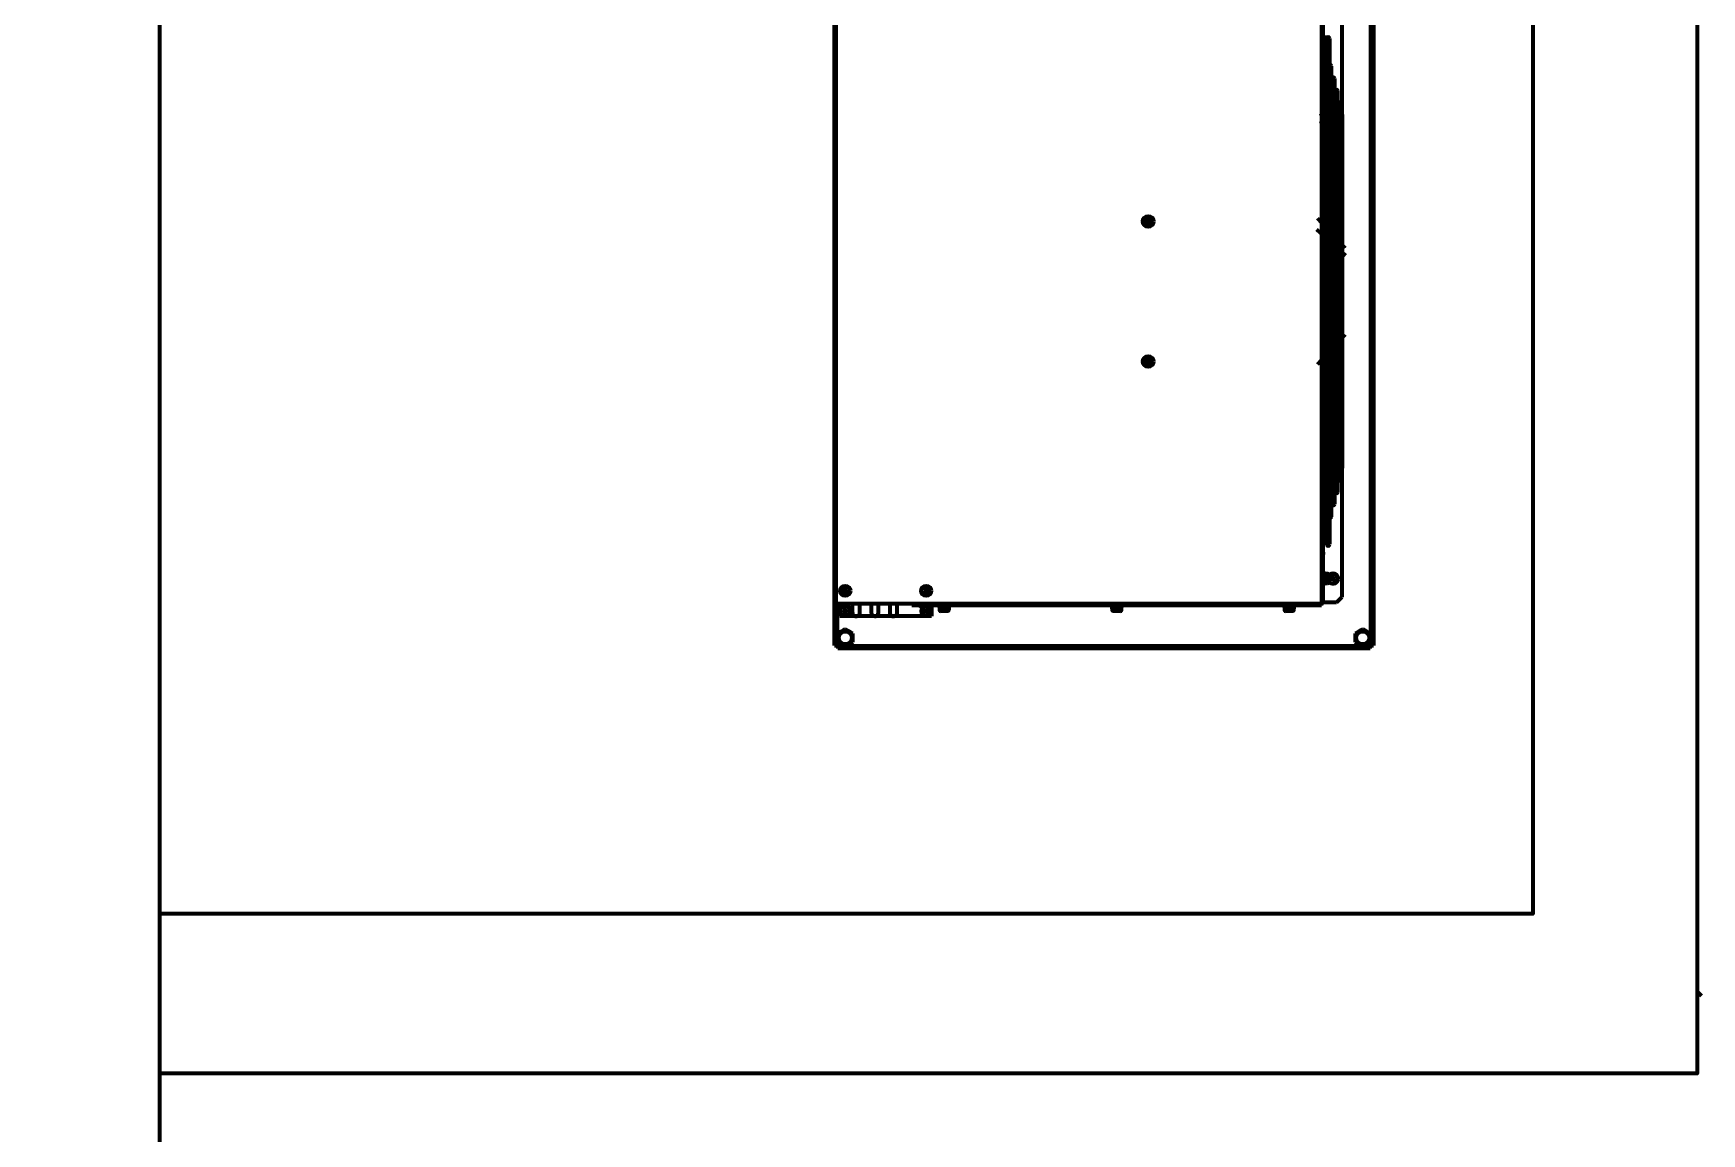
# Model space of a CAD drawing. Header units: millimetres. Extents: x 0 to 31017, y 0 to 21335.
# Drawn here: x 13479.7 to 13634.5, y 19214.1 to 19316.2 of the extents above; entities that cross this region are included whole.
import ezdxf

# ---------------------------------------------------------------- set-up
doc = ezdxf.new("R2010")
doc.units = ezdxf.units.MM
doc.layers.add('PDF_幾何圖形', color=7, linetype='Continuous')

# ---------------------------------------------------------------- blocks, each defined once
blk = doc.blocks.new('3F機組圖彩色')
at = {"color": 251, "linetype": 'Continuous', "lineweight": 200, "true_color": 0x636466}
for p, q in [((95472.09, -28262.26), (95472.09, -28132.87)), ((95472.34, -28132.87), (95472.34, -28262.26)), ((95422.32, -28147.7), (95422.32, -28258.4)), ((95422.46, -28147.7), (95422.46, -28258.4)), ((95467.5, -28147.7), (95467.5, -28258.4)), ((95467.64, -28147.7), (95467.64, -28258.4)), ((95469.4, -28193.03), (95469.4, -28213.02)), ((95467.82, -28209.72), (95467.82, -28205.68)), ((95468, -28205.96), (95468, -28206.38)), ((95468.28, -28211.79), (95468.28, -28205.96)), ((95469.29, -28213.95), (95467.57, -28207.55)), ((95467.66, -28206.87), (95467.66, -28207.07)), ((95468, -28206.65), (95468, -28211.71)), ((95468.02, -28206.56), (95468.02, -28206.4)), ((95467.64, -28208.59), (95468, -28209.94)), ((95467.64, -28208.85), (95468, -28210.17)), ((95468.44, -28211.8), (95468.44, -28208.52)), ((95468.5, -28210.25), (95468.44, -28210.03)), ((95468.5, -28209.67), (95468.5, -28210.24)), ((95468.5, -28210.24), (95468.5, -28211.81)), ((95468.74, -28249.17), (95468.74, -28209.67)), ((95468.8, -28210.82), (95468.8, -28211.35)), ((95469.04, -28248.02), (95469.04, -28210.82)), ((95467.82, -28214.82), (95467.82, -28210.97)), ((95468.1, -28211.74), (95468.02, -28211.74)), ((95468.02, -28211.74), (95468.02, -28212.25)), ((95468.02, -28212.25), (95468.02, -28212.51)), ((95468.1, -28211.74), (95468.1, -28212.25)), ((95468.23, -28211.78), (95468.1, -28211.78)), ((95468.1, -28212.25), (95468.1, -28212.74)), ((95468.23, -28211.78), (95468.23, -28212.25)), ((95468.46, -28211.8), (95468.23, -28211.79)), ((95468.23, -28212.25), (95468.23, -28212.7)), ((95468.44, -28211.57), (95468.5, -28211.79)), ((95468.44, -28211.79), (95468.45, -28211.8)), ((95468.46, -28211.8), (95468.46, -28212.25)), ((95468.46, -28212.25), (95468.46, -28212.68)), ((95468.56, -28211.91), (95468.56, -28212.25)), ((95468.56, -28212.25), (95468.56, -28212.57)), ((95468.8, -28211.37), (95468.74, -28211.14)), ((95468.8, -28211.35), (95468.8, -28215.96)), ((95469.02, -28211.94), (95469.02, -28229.02)), ((95469.1, -28212.48), (95469.04, -28212.26)), ((95469.1, -28211.97), (95469.1, -28212.47)), ((95469.1, -28212.47), (95469.1, -28216.78)), ((95469.34, -28246.87), (95469.34, -28211.97)), ((95469.38, -28218.66), (95467.48, -28213.61)), ((95469.37, -28218.12), (95467.49, -28212.92)), ((95467.64, -28213.93), (95468, -28214.93)), ((95468, -28212.98), (95468, -28222.69)), ((95468.02, -28212.9), (95468.02, -28212.52)), ((95468.02, -28212.74), (95468.1, -28212.74)), ((95468.1, -28212.7), (95468.23, -28212.7)), ((95468.23, -28212.69), (95468.46, -28212.68)), ((95468.28, -28246.16), (95468.28, -28212.69)), ((95468.44, -28246.17), (95468.44, -28212.68)), ((95468.5, -28212.67), (95468.5, -28215.15)), ((95468.74, -28212.69), (95468.8, -28212.91)), ((95468.74, -28212.89), (95468.8, -28213.11)), ((95469.46, -28245.72), (95469.46, -28213.12)), ((95467.64, -28214.62), (95468, -28215.57)), ((95468.5, -28215.13), (95468.44, -28214.96)), ((95468.5, -28215.15), (95468.5, -28223.89)), ((95468.44, -28216.14), (95468.5, -28216.31)), ((95468.44, -28216.73), (95468.5, -28216.89)), ((95468.8, -28215.96), (95468.74, -28215.79)), ((95468.74, -28216.97), (95468.8, -28217.14)), ((95468.8, -28215.96), (95468.8, -28224.2)), ((95469.1, -28216.79), (95469.04, -28216.63)), ((95469.1, -28216.78), (95469.1, -28216.83)), ((95469.1, -28216.83), (95469.1, -28224.53)), ((95468.74, -28217.53), (95468.8, -28217.69)), ((95467.66, -28220.03), (95467.66, -28220.23)), ((95467.82, -28224.37), (95467.82, -28221.77)), ((95451.28, -28222.82), (95451.25, -28222.92)), ((95451.25, -28222.92), (95451.32, -28222.94)), ((95451.35, -28222.84), (95451.28, -28222.82)), ((95451.36, -28223.02), (95451.34, -28223.09)), ((95451.34, -28223.09), (95451.44, -28223.12)), ((95451.45, -28222.73), (95451.43, -28222.8)), ((95451.44, -28223.12), (95451.46, -28223.04)), ((95451.55, -28222.76), (95451.45, -28222.73)), ((95451.52, -28222.83), (95451.55, -28222.76)), ((95451.53, -28223), (95451.61, -28223.03)), ((95451.64, -28222.93), (95451.56, -28222.91)), ((95451.61, -28223.03), (95451.64, -28222.93)), ((95469.71, -28225.41), (95467.15, -28222.65)), ((95468, -28222.92), (95468, -28229.11)), ((95468.02, -28222.82), (95468.02, -28222.77)), ((95469.77, -28226.09), (95467.09, -28223.66)), ((95467.67, -28223.51), (95468, -28223.87)), ((95467.68, -28224.47), (95468, -28224.76)), ((95468, -28224.22), (95467.96, -28224.18)), ((95468.5, -28223.81), (95468.44, -28223.75)), ((95468.44, -28224.34), (95468.5, -28224.4)), ((95468.5, -28224.67), (95468.44, -28224.61)), ((95468.5, -28223.89), (95468.5, -28234.1)), ((95468.8, -28224.14), (95468.74, -28224.07)), ((95468.74, -28224.66), (95468.8, -28224.72)), ((95468.8, -28224.94), (95468.74, -28224.89)), ((95468.8, -28224.2), (95468.8, -28233.83)), ((95469.1, -28224.46), (95469.04, -28224.4)), ((95469.1, -28224.53), (95469.1, -28233.56)), ((95468.44, -28225.15), (95468.5, -28225.21)), ((95468.74, -28225.43), (95468.8, -28225.48)), ((95467.72, -28229.05), (95467.64, -28229.05)), ((95467.72, -28229.05), (95467.72, -28229.6)), ((95467.85, -28229.09), (95467.72, -28229.09)), ((95467.85, -28229.09), (95467.85, -28229.6)), ((95468.08, -28229.12), (95467.85, -28229.1)), ((95468.08, -28229.12), (95468.08, -28229.6)), ((95468.18, -28229.23), (95468.18, -28229.59)), ((95468.46, -28229.51), (95468.44, -28229.51)), ((95468.46, -28229.51), (95468.47, -28229.49)), ((95467.64, -28230.05), (95467.72, -28230.05)), ((95467.72, -28229.6), (95467.72, -28230.05)), ((95467.72, -28230.01), (95467.85, -28230.01)), ((95467.85, -28229.6), (95467.85, -28230.01)), ((95467.85, -28230), (95468.08, -28229.99)), ((95468, -28230), (95468, -28234.9)), ((95468.08, -28229.6), (95468.08, -28229.99)), ((95468.18, -28229.59), (95468.18, -28229.88)), ((95468.44, -28229.56), (95468.45, -28229.56)), ((95468.45, -28229.56), (95468.45, -28229.58)), ((95468.75, -28229.62), (95468.74, -28229.64)), ((95468.75, -28229.62), (95468.78, -28229.62)), ((95468.76, -28229.57), (95468.76, -28229.55)), ((95468.79, -28229.58), (95468.76, -28229.57)), ((95468.78, -28229.62), (95468.79, -28229.58)), ((95468.78, -28229.62), (95468.8, -28229.65)), ((95468.79, -28229.58), (95468.8, -28229.57)), ((95469.02, -28246.91), (95469.02, -28229.83)), ((95469.71, -28233.44), (95467.15, -28236.2)), ((95468, -28234.09), (95467.68, -28234.38)), ((95467.82, -28233.53), (95467.82, -28236.04)), ((95468.5, -28233.64), (95468.44, -28233.7)), ((95468.5, -28234.1), (95468.5, -28243.05)), ((95468.8, -28233.37), (95468.74, -28233.42)), ((95468.74, -28233.96), (95468.8, -28233.91)), ((95468.8, -28234.12), (95468.74, -28234.19)), ((95468.8, -28233.83), (95468.8, -28242.29)), ((95469.04, -28233.69), (95469.1, -28233.64)), ((95469.1, -28233.56), (95469.1, -28241.47)), ((95467.78, -28235.23), (95467.67, -28235.34)), ((95467.98, -28235.6), (95468, -28235.57)), ((95468, -28235.12), (95468, -28245.57)), ((95468.02, -28235.04), (95468.02, -28235)), ((95468.44, -28234.24), (95468.5, -28234.18)), ((95468.5, -28234.45), (95468.44, -28234.51)), ((95468.44, -28235.1), (95468.5, -28235.03)), ((95468.74, -28234.78), (95468.8, -28234.71)), ((95451.28, -28235.82), (95451.25, -28235.92)), ((95451.25, -28235.92), (95451.32, -28235.94)), ((95451.35, -28235.84), (95451.28, -28235.82)), ((95451.36, -28236.02), (95451.34, -28236.09)), ((95451.34, -28236.09), (95451.44, -28236.12)), ((95451.45, -28235.73), (95451.43, -28235.8)), ((95451.44, -28236.12), (95451.46, -28236.04)), ((95451.55, -28235.76), (95451.45, -28235.73)), ((95451.52, -28235.83), (95451.55, -28235.76)), ((95451.53, -28236), (95451.61, -28236.03)), ((95451.64, -28235.93), (95451.56, -28235.91)), ((95451.61, -28236.03), (95451.64, -28235.93)), ((95467.66, -28238.62), (95467.66, -28238.82)), ((95468.8, -28241.16), (95468.74, -28241.32)), ((95469.04, -28241.66), (95469.1, -28241.5)), ((95469.1, -28241.47), (95469.1, -28246.17)), ((95468, -28243.28), (95467.64, -28244.23)), ((95468.5, -28241.96), (95468.44, -28242.11)), ((95468.5, -28243.09), (95468.5, -28246.18)), ((95468.74, -28242.45), (95468.8, -28242.29)), ((95468.74, -28243.05), (95468.8, -28242.89)), ((95468.8, -28242.29), (95468.8, -28248.02)), ((95469.29, -28244.7), (95467.57, -28251.04)), ((95469.29, -28244.9), (95467.57, -28251.3)), ((95468.44, -28243.89), (95468.5, -28243.72)), ((95468.02, -28246.11), (95468.02, -28245.68)), ((95468.1, -28246.11), (95468.02, -28246.11)), ((95468.02, -28246.33), (95468.02, -28246.11)), ((95468.02, -28246.33), (95468.02, -28247.11)), ((95468.1, -28246.11), (95468.1, -28247.11)), ((95468.23, -28246.15), (95468.1, -28246.15)), ((95468.23, -28246.15), (95468.23, -28247.07)), ((95468.46, -28246.17), (95468.23, -28246.16)), ((95468.46, -28246.17), (95468.46, -28247.05)), ((95468.56, -28246.28), (95468.56, -28246.94)), ((95468.8, -28245.74), (95468.74, -28245.96)), ((95469.04, -28246.38), (95469.1, -28246.16)), ((95469.04, -28246.59), (95469.1, -28246.36)), ((95469.1, -28246.17), (95469.1, -28246.87)), ((95469.4, -28245.83), (95469.4, -28257.78)), ((95468, -28247.14), (95468, -28251.92)), ((95468.02, -28247.11), (95468.1, -28247.11)), ((95468.1, -28247.07), (95468.23, -28247.07)), ((95468.23, -28247.06), (95468.46, -28247.05)), ((95468.28, -28252.88), (95468.28, -28247.05)), ((95468.44, -28250.32), (95468.44, -28247.05)), ((95468.45, -28247.05), (95468.44, -28247.06)), ((95468.5, -28247.03), (95468.5, -28249.17)), ((95468.74, -28247.48), (95468.8, -28247.26)), ((95468.74, -28247.71), (95468.8, -28247.48)), ((95468, -28248.68), (95467.64, -28250)), ((95468.44, -28248.59), (95468.5, -28248.37)), ((95468.44, -28248.82), (95468.5, -28248.6)), ((95467.66, -28251.77), (95467.66, -28251.97)), ((95468, -28252.2), (95468, -28252.88)), ((95468.02, -28252.17), (95468.02, -28252.01)), ((95467.66, -28253.62), (95467.66, -28253.82)), ((95467.72, -28255.55), (95467.64, -28255.55)), ((95467.72, -28255.55), (95467.72, -28256.1)), ((95467.85, -28255.59), (95467.72, -28255.59)), ((95467.85, -28255.59), (95467.85, -28256.1)), ((95468.08, -28255.62), (95467.85, -28255.6)), ((95468.08, -28255.62), (95468.08, -28256.1)), ((95468.18, -28255.73), (95468.18, -28256.09)), ((95423.17, -28257.14), (95423.14, -28257.15)), ((95423.19, -28257.1), (95423.17, -28257.14)), ((95423.17, -28257.14), (95423.2, -28257.16)), ((95423.19, -28257.1), (95423.18, -28257.07)), ((95423.22, -28257.11), (95423.19, -28257.1)), ((95423.2, -28257.16), (95423.19, -28257.18)), ((95423.24, -28257.36), (95423.21, -28257.37)), ((95423.22, -28257.11), (95423.23, -28257.09)), ((95423.25, -28257.33), (95423.23, -28257.32)), ((95423.25, -28257.33), (95423.24, -28257.36)), ((95423.24, -28257.36), (95423.28, -28257.38)), ((95423.28, -28257.38), (95423.3, -28257.35)), ((95423.28, -28257.38), (95423.29, -28257.41)), ((95423.3, -28257.35), (95423.32, -28257.36)), ((95423.39, -28257.06), (95423.37, -28257.05)), ((95423.41, -28257.03), (95423.39, -28257.06)), ((95423.41, -28257.03), (95423.4, -28257)), ((95423.45, -28257.05), (95423.41, -28257.03)), ((95423.43, -28257.08), (95423.45, -28257.05)), ((95423.43, -28257.08), (95423.45, -28257.09)), ((95423.45, -28257.05), (95423.48, -28257.04)), ((95423.47, -28257.29), (95423.45, -28257.32)), ((95423.47, -28257.29), (95423.5, -28257.31)), ((95423.49, -28257.25), (95423.5, -28257.23)), ((95423.52, -28257.27), (95423.49, -28257.25)), ((95423.5, -28257.31), (95423.52, -28257.27)), ((95423.5, -28257.31), (95423.51, -28257.34)), ((95423.52, -28257.27), (95423.55, -28257.26)), ((95430.67, -28257.14), (95430.64, -28257.15)), ((95430.69, -28257.1), (95430.67, -28257.14)), ((95430.67, -28257.14), (95430.7, -28257.16)), ((95430.69, -28257.1), (95430.68, -28257.07)), ((95430.72, -28257.11), (95430.69, -28257.1)), ((95430.7, -28257.16), (95430.69, -28257.18)), ((95430.74, -28257.36), (95430.71, -28257.37)), ((95430.72, -28257.11), (95430.73, -28257.09)), ((95430.75, -28257.33), (95430.73, -28257.32)), ((95430.75, -28257.33), (95430.74, -28257.36)), ((95430.74, -28257.36), (95430.78, -28257.38)), ((95430.78, -28257.38), (95430.8, -28257.35)), ((95430.78, -28257.38), (95430.79, -28257.41)), ((95430.8, -28257.35), (95430.82, -28257.36)), ((95430.89, -28257.06), (95430.87, -28257.05)), ((95430.91, -28257.03), (95430.89, -28257.06)), ((95430.91, -28257.03), (95430.9, -28257)), ((95430.95, -28257.05), (95430.91, -28257.03)), ((95430.93, -28257.08), (95430.95, -28257.05)), ((95430.93, -28257.08), (95430.95, -28257.09)), ((95430.95, -28257.05), (95430.98, -28257.04)), ((95430.97, -28257.29), (95430.95, -28257.32)), ((95430.97, -28257.29), (95431, -28257.31)), ((95430.99, -28257.25), (95431, -28257.23)), ((95431.02, -28257.27), (95430.99, -28257.25)), ((95431, -28257.31), (95431.02, -28257.27)), ((95431, -28257.31), (95431.01, -28257.34)), ((95431.02, -28257.27), (95431.05, -28257.26)), ((95467.64, -28256.55), (95467.72, -28256.55)), ((95467.72, -28256.1), (95467.72, -28256.55)), ((95467.72, -28256.51), (95467.85, -28256.51)), ((95467.85, -28256.1), (95467.85, -28256.51)), ((95467.85, -28256.5), (95468.08, -28256.49)), ((95468.08, -28256.1), (95468.08, -28256.49)), ((95468.18, -28256.09), (95468.18, -28256.38)), ((95468.42, -28256.05), (95468.39, -28256.07)), ((95468.43, -28256.01), (95468.41, -28255.98)), ((95468.43, -28256.01), (95468.42, -28256.05)), ((95468.42, -28256.05), (95468.45, -28256.06)), ((95468.46, -28256.01), (95468.43, -28256.01)), ((95468.45, -28256.06), (95468.45, -28256.08)), ((95468.46, -28256.01), (95468.47, -28255.99)), ((95468.54, -28256.24), (95468.52, -28256.26)), ((95468.55, -28256.21), (95468.53, -28256.2)), ((95468.55, -28256.21), (95468.54, -28256.24)), ((95468.54, -28256.24), (95468.59, -28256.25)), ((95468.61, -28255.91), (95468.59, -28255.91)), ((95468.59, -28256.25), (95468.6, -28256.22)), ((95468.59, -28256.25), (95468.61, -28256.28)), ((95468.62, -28255.88), (95468.6, -28255.85)), ((95468.6, -28256.22), (95468.62, -28256.22)), ((95468.62, -28255.88), (95468.61, -28255.91)), ((95468.66, -28255.89), (95468.62, -28255.88)), ((95468.66, -28255.89), (95468.69, -28255.87)), ((95468.66, -28255.92), (95468.66, -28255.89)), ((95468.66, -28255.92), (95468.68, -28255.93)), ((95468.75, -28256.12), (95468.74, -28256.14)), ((95468.75, -28256.12), (95468.78, -28256.12)), ((95468.76, -28256.07), (95468.76, -28256.05)), ((95468.79, -28256.08), (95468.76, -28256.07)), ((95468.78, -28256.12), (95468.79, -28256.08)), ((95468.78, -28256.12), (95468.8, -28256.15)), ((95468.79, -28256.08), (95468.81, -28256.06)), ((95422.46, -28258.4), (95422.32, -28258.4)), ((95422.34, -28262.26), (95422.34, -28258.4)), ((95429.52, -28258.4), (95422.46, -28258.4)), ((95422.59, -28258.4), (95422.59, -28262.26)), ((95422.84, -28258.4), (95422.84, -28259.56)), ((95423.21, -28258.93), (95423.18, -28258.93)), ((95423.25, -28258.9), (95423.21, -28258.93)), ((95423.21, -28258.93), (95423.23, -28258.96)), ((95423.25, -28258.9), (95423.25, -28258.87)), ((95423.27, -28258.93), (95423.25, -28258.9)), ((95423.27, -28258.93), (95423.29, -28258.92)), ((95423.45, -28258.95), (95423.43, -28258.93)), ((95423.47, -28258.93), (95423.45, -28258.95)), ((95423.47, -28258.93), (95423.48, -28258.9)), ((95423.5, -28258.97), (95423.47, -28258.93)), ((95425.73, -28258.4), (95425.73, -28259.21)), ((95426.43, -28259.21), (95426.43, -28258.4)), ((95426.43, -28259.21), (95426.43, -28258.4)), ((95426.43, -28259.21), (95426.43, -28258.4)), ((95426.43, -28259.21), (95426.43, -28258.4)), ((95426.43, -28259.21), (95426.43, -28258.4)), ((95426.43, -28259.21), (95426.43, -28258.4)), ((95426.43, -28259.21), (95426.43, -28258.4)), ((95426.43, -28259.21), (95426.43, -28258.4)), ((95426.43, -28259.21), (95426.43, -28258.4)), ((95426.43, -28259.21), (95426.43, -28258.4)), ((95426.43, -28259.21), (95426.43, -28258.4)), ((95426.43, -28259.21), (95426.43, -28258.4)), ((95426.43, -28259.21), (95426.43, -28258.4)), ((95426.43, -28259.21), (95426.43, -28258.4)), ((95429.52, -28258.54), (95429.52, -28258.4)), ((95467.5, -28258.4), (95429.52, -28258.4)), ((95429.52, -28258.54), (95467.5, -28258.54)), ((95430.4, -28258.64), (95430.4, -28258.65)), ((95430.43, -28258.66), (95430.44, -28258.65)), ((95430.44, -28258.66), (95430.44, -28258.65)), ((95430.63, -28258.64), (95430.63, -28258.65)), ((95430.64, -28258.65), (95430.64, -28258.65)), ((95430.65, -28258.64), (95430.65, -28258.66)), ((95430.65, -28258.65), (95430.65, -28258.66)), ((95430.67, -28258.64), (95430.68, -28258.65)), ((95430.71, -28258.93), (95430.68, -28258.93)), ((95430.75, -28258.9), (95430.71, -28258.93)), ((95430.71, -28258.93), (95430.73, -28258.96)), ((95430.75, -28258.9), (95430.75, -28258.87)), ((95430.77, -28258.93), (95430.75, -28258.9)), ((95430.77, -28258.93), (95430.79, -28258.92)), ((95430.95, -28258.95), (95430.93, -28258.93)), ((95430.97, -28258.93), (95430.95, -28258.95)), ((95430.97, -28258.93), (95430.98, -28258.9)), ((95431, -28258.97), (95430.97, -28258.93)), ((95431.34, -28258.54), (95431.34, -28259.56)), ((95432.02, -28258.54), (95432.02, -28258.62)), ((95433.02, -28258.62), (95432.02, -28258.62)), ((95432.06, -28258.62), (95432.06, -28258.75)), ((95432.98, -28258.75), (95432.06, -28258.75)), ((95432.07, -28258.75), (95432.09, -28258.98)), ((95432.96, -28258.98), (95432.97, -28258.75)), ((95432.98, -28258.75), (95432.98, -28258.62)), ((95433.02, -28258.62), (95433.02, -28258.54)), ((95448.02, -28258.54), (95448.02, -28258.62)), ((95449.02, -28258.62), (95448.02, -28258.62)), ((95448.06, -28258.62), (95448.06, -28258.75)), ((95448.98, -28258.75), (95448.06, -28258.75)), ((95448.07, -28258.75), (95448.09, -28258.98)), ((95448.96, -28258.98), (95448.97, -28258.75)), ((95448.98, -28258.75), (95448.98, -28258.62)), ((95449.02, -28258.62), (95449.02, -28258.54)), ((95464.02, -28258.54), (95464.02, -28258.62)), ((95465.02, -28258.62), (95464.02, -28258.62)), ((95464.06, -28258.62), (95464.06, -28258.75)), ((95464.98, -28258.75), (95464.06, -28258.75)), ((95464.07, -28258.75), (95464.09, -28258.98)), ((95464.96, -28258.98), (95464.97, -28258.75)), ((95464.98, -28258.75), (95464.98, -28258.62)), ((95465.02, -28258.62), (95465.02, -28258.54)), ((95467.5, -28258.4), (95467.5, -28258.54)), ((95467.64, -28258.4), (95467.5, -28258.4)), ((95468.9, -28258.28), (95467.64, -28258.28)), ((95468.9, -28258.28), (95469.4, -28257.78)), ((95431.34, -28259.56), (95422.84, -28259.56)), ((95423.18, -28259.16), (95423.15, -28259.15)), ((95423.21, -28259.14), (95423.18, -28259.16)), ((95423.18, -28259.16), (95423.21, -28259.2)), ((95423.21, -28259.14), (95423.2, -28259.12)), ((95423.23, -28258.96), (95423.21, -28258.98)), ((95423.21, -28259.2), (95423.24, -28259.18)), ((95423.21, -28259.2), (95423.21, -28259.23)), ((95423.24, -28259.18), (95423.25, -28259.19)), ((95423.42, -28259.2), (95423.4, -28259.21)), ((95423.42, -28259.2), (95423.44, -28259.22)), ((95423.44, -28259.22), (95423.43, -28259.26)), ((95423.44, -28259.22), (95423.48, -28259.2)), ((95423.45, -28259.17), (95423.47, -28259.15)), ((95423.48, -28259.2), (95423.45, -28259.17)), ((95423.48, -28258.99), (95423.5, -28258.97)), ((95423.48, -28258.99), (95423.49, -28259.01)), ((95423.48, -28259.2), (95423.51, -28259.2)), ((95423.5, -28258.97), (95423.53, -28258.97)), ((95430.68, -28259.16), (95430.65, -28259.15)), ((95430.71, -28259.14), (95430.68, -28259.16)), ((95430.68, -28259.16), (95430.71, -28259.2)), ((95430.71, -28259.14), (95430.7, -28259.12)), ((95430.73, -28258.96), (95430.71, -28258.98)), ((95430.71, -28259.2), (95430.74, -28259.18)), ((95430.71, -28259.2), (95430.71, -28259.23)), ((95430.74, -28259.18), (95430.75, -28259.19)), ((95430.92, -28259.2), (95430.9, -28259.21)), ((95430.92, -28259.2), (95430.94, -28259.22)), ((95430.94, -28259.22), (95430.93, -28259.26)), ((95430.94, -28259.22), (95430.98, -28259.2)), ((95430.95, -28259.17), (95430.97, -28259.15)), ((95430.98, -28259.2), (95430.95, -28259.17)), ((95430.98, -28258.99), (95431, -28258.97)), ((95430.98, -28258.99), (95430.99, -28259.01)), ((95430.98, -28259.2), (95431.01, -28259.2)), ((95431, -28258.97), (95431.03, -28258.97)), ((95432.96, -28258.98), (95432.09, -28258.98)), ((95432.85, -28259.08), (95432.2, -28259.08)), ((95448.96, -28258.98), (95448.09, -28258.98)), ((95448.85, -28259.08), (95448.2, -28259.08)), ((95464.96, -28258.98), (95464.09, -28258.98)), ((95464.85, -28259.08), (95464.2, -28259.08)), ((95422.64, -28261.16), (95422.64, -28261.97)), ((95424.04, -28261.97), (95424.04, -28261.16)), ((95470.64, -28261.16), (95470.64, -28261.97)), ((95472.04, -28261.97), (95472.04, -28261.16)), ((95422.34, -28262.26), (95422.59, -28262.26)), ((95422.59, -28262.26), (95422.65, -28262.26)), ((95422.65, -28262.26), (95422.65, -28262.31)), ((95422.65, -28262.31), (95422.65, -28262.56)), ((95422.65, -28262.31), (95423.24, -28262.31)), ((95472.04, -28262.56), (95422.65, -28262.56)), ((95423.44, -28262.31), (95471.24, -28262.31)), ((95471.44, -28262.31), (95472.04, -28262.31)), ((95472.04, -28262.26), (95472.09, -28262.26)), ((95472.04, -28262.31), (95472.04, -28262.26)), ((95472.04, -28262.56), (95472.04, -28262.31)), ((95472.09, -28262.26), (95472.34, -28262.26))]:
    blk.add_line(p, q, dxfattribs=at)
at = {"color": 251, "linetype": 'Continuous', "lineweight": 200, "true_color": 0x636466, "flags": 128}
for points in [[(95467.82, -28206.45), (95467.9, -28206.44), (95467.97, -28206.43), (95468.01, -28206.42), (95468.02, -28206.4), (95468.01, -28206.38), (95467.97, -28206.37), (95467.9, -28206.36), (95467.82, -28206.35), (95467.75, -28206.36), (95467.68, -28206.37), (95467.64, -28206.38)], [(95468, -28206.66), (95468, -28206.66), (95468, -28206.64), (95468.01, -28206.62), (95468.01, -28206.6), (95468.02, -28206.58), (95468.02, -28206.57), (95468.02, -28206.56)], [(95467.82, -28222.96), (95467.9, -28222.95), (95467.97, -28222.91), (95468.01, -28222.85), (95468.02, -28222.77), (95468.01, -28222.7), (95467.97, -28222.64), (95467.9, -28222.6), (95467.82, -28222.58), (95467.75, -28222.6), (95467.68, -28222.64), (95467.64, -28222.69)], [(95468, -28222.93), (95468, -28222.93), (95468, -28222.92), (95468.01, -28222.91), (95468.01, -28222.89), (95468.02, -28222.87), (95468.02, -28222.84), (95468.02, -28222.82)], [(95469.04, -28227.95), (95469.08, -28227.94), (95469.1, -28227.93)], [(95468.5, -28229.49), (95468.49, -28229.49), (95468.47, -28229.49)], [(95469.1, -28228.19), (95469.08, -28228.2), (95469.04, -28228.21)], [(95468.45, -28229.58), (95468.48, -28229.59), (95468.5, -28229.62)], [(95469.1, -28230.66), (95469.08, -28230.65), (95469.04, -28230.64)], [(95468.01, -28234.9), (95468, -28234.89), (95468, -28234.9), (95468.01, -28234.91), (95468.01, -28234.93), (95468.02, -28234.95), (95468.02, -28234.98), (95468.02, -28235)], [(95468.02, -28246.11), (95468.01, -28246.05), (95467.97, -28246.01), (95467.9, -28245.97), (95467.82, -28245.96), (95467.75, -28245.97), (95467.68, -28246.01), (95467.64, -28246.04)], [(95467.82, -28252.23), (95467.9, -28252.22), (95467.97, -28252.21), (95468.01, -28252.19), (95468.02, -28252.17), (95468.01, -28252.15), (95467.97, -28252.13), (95467.9, -28252.12), (95467.82, -28252.12), (95467.75, -28252.12), (95467.68, -28252.13), (95467.64, -28252.15)], [(95423.99, -28258.4), (95423.99, -28258.48), (95423.99, -28258.65), (95423.99, -28258.8), (95423.99, -28258.94), (95423.99, -28259.05), (95423.99, -28259.13), (95423.99, -28259.19), (95423.99, -28259.21), (95423.99, -28259.21), (95423.99, -28259.22), (95423.99, -28259.22), (95423.99, -28259.22), (95423.99, -28259.22), (95424, -28259.3), (95424.03, -28259.36), (95424.06, -28259.42), (95424.13, -28259.49), (95424.21, -28259.54), (95424.3, -28259.56), (95424.4, -28259.56), (95424.49, -28259.53), (95424.56, -28259.49), (95424.62, -28259.44), (95424.65, -28259.38), (95424.67, -28259.33), (95424.69, -28259.29), (95424.69, -28259.25), (95424.69, -28259.23), (95424.69, -28259.22), (95424.69, -28259.22), (95424.69, -28259.22), (95424.69, -28259.22), (95424.69, -28259.22), (95424.69, -28259.22), (95424.69, -28259.21), (95424.69, -28259.21), (95424.69, -28259.18), (95424.69, -28259.12), (95424.69, -28259.03), (95424.69, -28258.91), (95424.69, -28258.78), (95424.69, -28258.62), (95424.69, -28258.45), (95424.69, -28258.4)], [(95424.69, -28259.21), (95424.69, -28259.21), (95424.69, -28259.21), (95424.69, -28259.18), (95424.69, -28259.12), (95424.69, -28259.03), (95424.69, -28258.92), (95424.69, -28258.78), (95424.69, -28258.62), (95424.69, -28258.46), (95424.69, -28258.4)], [(95427.46, -28258.4), (95427.46, -28258.48), (95427.46, -28258.65), (95427.46, -28258.8), (95427.46, -28258.94), (95427.46, -28259.05), (95427.46, -28259.13), (95427.46, -28259.19), (95427.46, -28259.21), (95427.46, -28259.21), (95427.46, -28259.22), (95427.46, -28259.22), (95427.46, -28259.22), (95427.46, -28259.22), (95427.47, -28259.3), (95427.49, -28259.36), (95427.52, -28259.42), (95427.59, -28259.49), (95427.67, -28259.54), (95427.77, -28259.56), (95427.87, -28259.56), (95427.96, -28259.53), (95428.03, -28259.49), (95428.08, -28259.44), (95428.12, -28259.38), (95428.14, -28259.33), (95428.15, -28259.29), (95428.16, -28259.25), (95428.16, -28259.23), (95428.16, -28259.22), (95428.16, -28259.22), (95428.16, -28259.22), (95428.16, -28259.22), (95428.16, -28259.22), (95428.16, -28259.22), (95428.16, -28259.21), (95428.16, -28259.21), (95428.16, -28259.18), (95428.16, -28259.12), (95428.16, -28259.03), (95428.16, -28258.91), (95428.16, -28258.78), (95428.16, -28258.62), (95428.16, -28258.45), (95428.16, -28258.4)], [(95428.16, -28259.21), (95428.16, -28259.21), (95428.16, -28259.21), (95428.16, -28259.18), (95428.16, -28259.12), (95428.16, -28259.03), (95428.16, -28258.92), (95428.16, -28258.78), (95428.16, -28258.62), (95428.16, -28258.46), (95428.16, -28258.4)], [(95430.65, -28258.66), (95430.65, -28258.66), (95430.66, -28258.66), (95430.68, -28258.65)], [(95423.34, -28260.76), (95423.16, -28260.86), (95422.97, -28260.97), (95422.64, -28261.16)], [(95422.64, -28261.97), (95422.83, -28262.07), (95423.02, -28262.19), (95423.34, -28262.37)], [(95424.04, -28261.16), (95423.86, -28261.05), (95423.67, -28260.94), (95423.34, -28260.76)], [(95423.34, -28262.37), (95423.53, -28262.27), (95423.72, -28262.16), (95424.04, -28261.97)], [(95471.34, -28260.76), (95471.16, -28260.86), (95470.97, -28260.97), (95470.64, -28261.16)], [(95470.64, -28261.97), (95470.83, -28262.07), (95471.02, -28262.19), (95471.34, -28262.37)], [(95472.04, -28261.16), (95471.86, -28261.05), (95471.67, -28260.94), (95471.34, -28260.76)], [(95471.34, -28262.37), (95471.53, -28262.27), (95471.72, -28262.16), (95472.04, -28261.97)]]:
    blk.add_lwpolyline(points, dxfattribs=at)
at = {"color": 251, "linetype": 'Continuous', "lineweight": 200, "true_color": 0x636466}
for centre, radius in [((95451.44, -28222.92), 0.5), ((95451.44, -28222.92), 0.46), ((95451.44, -28222.92), 0.45), ((95451.44, -28222.92), 0.438), ((95451.44, -28222.92), 0.328), ((95451.44, -28235.92), 0.5), ((95451.44, -28235.92), 0.46), ((95451.44, -28235.92), 0.45), ((95451.44, -28235.92), 0.438), ((95451.44, -28235.92), 0.328), ((95423.34, -28257.2), 0.47), ((95430.84, -28257.2), 0.47), ((95423.34, -28259.06), 0.47), ((95423.34, -28261.56), 0.6), ((95471.34, -28261.56), 0.6)]:
    blk.add_circle(centre, radius, dxfattribs=at)
for centre, radius, start, end in [((95468.14, -28205.96), 0.14, 0, 180), ((95467.8, -28205.98), 0.47, 250.3862, 272.7271), ((95467.3, -28206.97), 0.375, 15.466, 23.0739), ((95467.3, -28206.97), 0.375, 336.9261, 344.534), ((95468.32, -28208.52), 0.12, 0, 108.7601), ((95468.62, -28209.67), 0.12, 0, 180), ((95468.92, -28210.82), 0.12, 0, 180), ((95467.82, -28211.79), 0.2, 25.8449, 154.1551), ((95467.82, -28211.8), 0.2, 0, 154.1551), ((95468.45, -28211.91), 0.11, 0, 87), ((95469.22, -28211.97), 0.12, 0, 180), ((95467.82, -28212.9), 0.2, 205.8449, 0), ((95468.45, -28212.57), 0.11, 273, 0), ((95469.34, -28213.12), 0.12, 0, 90.6719), ((95467.3, -28220.13), 0.375, 15.466, 23.0739), ((95467.3, -28220.13), 0.375, 336.9261, 344.534), ((95451.31, -28223), 0.06, 343.0162, 73.0162), ((95451.37, -28222.79), 0.06, 253.0162, 343.0162), ((95451.52, -28223.06), 0.06, 73.0162, 163.0162), ((95451.58, -28222.85), 0.06, 163.0162, 253.0162), ((95467.82, -28222.76), 0.201, 207.4088, 270.5323), ((95467.82, -28223.82), 0.199, 102.6867, 153.1339), ((95468.07, -28229.23), 0.11, 0, 87), ((95468.6, -28229.56), 0.47, 102.4601, 110.0854), ((95467.42, -28235.56), 6.16, 80.2181, 80.4419), ((95468.49, -28229.39), 0.126, 258.6774, 277.3814), ((95468.6, -28229.56), 0.47, 65.0051, 72.8498), ((95468.6, -28229.56), 0.47, 348.6774, 21.0646), ((95468.07, -28229.88), 0.11, 273, 0), ((95468.6, -28229.56), 0.47, 249.9146, 257.5399), ((95468.43, -28229.68), 0.126, 53.4935, 78.6774), ((95468.78, -28229.45), 0.126, 252.5162, 258.6774), ((95468.72, -28229.74), 0.126, 78.6774, 80.4445), ((95469.61, -28224.59), 5.13, 260.1928, 260.8195), ((95468.6, -28229.56), 0.47, 287.1502, 294.9949), ((95467.59, -28234.66), 5.25, 76.6834, 77.1557), ((95462.82, -28228.4), 6.11, 348.2202, 348.4806), ((95468.6, -28229.56), 0.47, 338.9354, 348.6774), ((95467.82, -28235.04), 0.201, 1.6195, 153.2469), ((95467.82, -28235.03), 0.201, 206.5464, 358.5864), ((95451.31, -28236), 0.06, 343.0162, 73.0162), ((95451.37, -28235.79), 0.06, 253.0162, 343.0162), ((95451.52, -28236.06), 0.06, 73.0162, 163.0162), ((95451.58, -28235.85), 0.06, 163.0162, 253.0162), ((95467.82, -28236.07), 0.203, 207.5415, 332.4585), ((95467.3, -28238.72), 0.375, 15.466, 23.0739), ((95467.3, -28238.72), 0.375, 336.9261, 344.534), ((95469.54, -28245.38), 1.55, 186.912, 191.3258), ((95468.45, -28246.28), 0.11, 0, 87), ((95469.34, -28245.72), 0.12, 269.3281, 0), ((95467.82, -28247.06), 0.2, 205.8449, 0), ((95468.45, -28246.94), 0.11, 273, 0), ((95468.92, -28248.02), 0.12, 180, 0), ((95469.22, -28246.87), 0.12, 180, 0), ((95468.62, -28249.17), 0.12, 180, 0), ((95468.32, -28250.32), 0.12, 251.2399, 0), ((95467.3, -28251.87), 0.375, 15.466, 23.0739), ((95467.3, -28251.87), 0.375, 336.9261, 344.534), ((95467.8, -28251.82), 0.404, 246.9578, 273.0896), ((95467.82, -28251.96), 0.546, 250.7389, 289.2611), ((95465.49, -28252.47), 2.57, 10.2503, 12.4694), ((95467.3, -28253.72), 0.375, 15.466, 23.0739), ((95467.3, -28253.72), 0.375, 336.9261, 344.534), ((95468.14, -28252.88), 0.14, 180, 0), ((95468.07, -28255.73), 0.11, 0, 87), ((95468.6, -28256.06), 0.47, 348.6774, 153.3313), ((95428.23, -28259.73), 5.71, 152.2448, 153.1687), ((95425.64, -28252.73), 5.08, 240.5607, 241.1931), ((95420.95, -28261.81), 5.24, 64.2312, 64.844), ((95423.14, -28257.27), 0.105, 334.2111, 61.2039), ((95423.14, -28257.27), 0.126, 332.707, 62.707), ((95427.85, -28259.54), 5.12, 154.2233, 154.8504), ((95425.83, -28252.39), 5.63, 242.2397, 243.1771), ((95423.28, -28257), 0.126, 242.707, 332.707), ((95423.28, -28257), 0.105, 244.2137, 331.1995), ((95418.94, -28254.95), 5, 330.555, 331.1974), ((95423.41, -28257.41), 0.126, 62.707, 152.707), ((95423.41, -28257.41), 0.105, 64.2132, 151.1999), ((95427.76, -28259.46), 5.01, 150.5571, 151.1979), ((95420.84, -28262.05), 5.66, 62.2427, 63.1741), ((95423.55, -28257.14), 0.126, 152.707, 242.707), ((95423.55, -28257.14), 0.105, 154.2111, 241.2039), ((95418.84, -28254.87), 5.12, 334.2233, 334.8504), ((95425.66, -28252.75), 5.08, 244.2205, 244.8534), ((95420.99, -28261.78), 5.2, 60.5679, 61.186), ((95418.54, -28254.72), 5.61, 332.2369, 333.1766), ((95435.71, -28259.71), 5.68, 152.2422, 153.1713), ((95433.14, -28252.73), 5.08, 240.5607, 241.1931), ((95428.46, -28261.81), 5.23, 64.2301, 64.8437), ((95430.64, -28257.27), 0.105, 334.2111, 61.2039), ((95430.64, -28257.27), 0.126, 332.707, 62.707), ((95435.35, -28259.54), 5.12, 154.2233, 154.8504), ((95433.33, -28252.39), 5.62, 242.2391, 243.1777), ((95430.78, -28257), 0.126, 242.707, 332.707), ((95430.78, -28257), 0.105, 244.2132, 331.1999), ((95426.41, -28254.94), 5.03, 330.5568, 331.1956), ((95430.91, -28257.41), 0.126, 62.707, 152.707), ((95430.91, -28257.41), 0.105, 64.2132, 151.1999), ((95435.25, -28259.46), 5, 150.555, 151.1974), ((95428.33, -28262.07), 5.68, 62.2441, 63.1727), ((95431.05, -28257.14), 0.126, 152.707, 242.707), ((95431.05, -28257.14), 0.105, 154.2111, 241.2039), ((95426.34, -28254.87), 5.12, 334.2233, 334.8504), ((95433.16, -28252.75), 5.08, 244.2205, 244.8534), ((95428.49, -28261.78), 5.2, 60.5679, 61.186), ((95426.02, -28254.72), 5.63, 332.2384, 333.1751), ((95468.07, -28256.38), 0.11, 273, 0), ((95468.6, -28256.06), 0.47, 206.6687, 348.6774), ((95473.95, -28257.13), 5.66, 168.2107, 169.1432), ((95469.55, -28251.25), 4.95, 256.5256, 257.1741), ((95467.58, -28261.1), 5.18, 80.1992, 80.8191), ((95468.43, -28256.18), 0.126, 348.6774, 78.6774), ((95468.42, -28256.18), 0.105, 350.1841, 77.1692), ((95468.49, -28255.89), 0.126, 258.6774, 348.6774), ((95468.48, -28255.88), 0.105, 260.1813, 347.1714), ((95473.53, -28257.07), 5.08, 170.1904, 170.8229), ((95469.68, -28250.71), 5.67, 258.2154, 259.1462), ((95473.6, -28257.05), 5.14, 166.5361, 167.1613), ((95467.53, -28261.45), 5.7, 78.2142, 79.1401), ((95468.72, -28256.24), 0.126, 78.6774, 168.6774), ((95463.63, -28255.08), 5.12, 346.5337, 347.1609), ((95468.72, -28256.24), 0.105, 80.1805, 167.176), ((95468.78, -28255.95), 0.126, 168.6774, 258.6774), ((95463.6, -28255.05), 5.16, 350.1953, 350.818), ((95468.78, -28255.94), 0.105, 170.1808, 257.175), ((95469.61, -28251.14), 5.08, 260.1867, 260.8196), ((95467.61, -28261.11), 5.19, 76.5343, 77.1534), ((95463.23, -28254.99), 5.69, 348.213, 349.141), ((95426.75, -28263.45), 5.76, 127.3741, 128.29), ((95427.31, -28255.96), 5.09, 215.6857, 216.3169), ((95419.34, -28262.16), 5.11, 39.344, 39.9723), ((95423.37, -28258.85), 0.126, 217.831, 307.831), ((95423.37, -28258.85), 0.105, 219.3393, 306.3242), ((95426.44, -28263.03), 5.08, 125.6846, 126.3173), ((95419.05, -28262.4), 5.65, 37.3634, 38.2978), ((95430.54, -28258.06), 0.61, 231.8954, 259.3199), ((95430.38, -28258.4), 0.237, 262.9731, 277.0269), ((95430.52, -28258.3), 0.375, 244.6261, 251.6087), ((95430.84, -28259.06), 0.47, 119.7001, 90), ((95430.44, -28258.56), 0.103, 244.2148, 264.8211), ((95430.59, -28258.25), 0.429, 245.9313, 252.3185), ((95430.58, -28258.21), 0.463, 251.7695, 253.3868), ((95430.53, -28258.42), 0.244, 252.8478, 287.1522), ((95430.48, -28258.36), 0.321, 291.2853, 298.5157), ((95430.5, -28258.25), 0.422, 287.657, 290.7708), ((95430.67, -28258.28), 0.36, 264.2982, 275.7018), ((95430.48, -28258.1), 0.574, 286.7617, 288.0424), ((95430.54, -28258.06), 0.61, 280.597, 308.1046), ((95430.57, -28258.41), 0.265, 292.5633, 300.7742), ((95434.24, -28263.44), 5.75, 127.3731, 128.291), ((95434.79, -28255.98), 5.05, 215.6835, 216.3191), ((95426.81, -28262.18), 5.14, 39.3457, 39.9707), ((95430.87, -28258.85), 0.126, 217.831, 307.831), ((95430.87, -28258.85), 0.105, 219.3393, 306.3242), ((95433.91, -28262.99), 5.03, 125.6818, 126.3201), ((95426.55, -28262.4), 5.65, 37.3634, 38.2978), ((95426.49, -28263.14), 5.2, 129.3547, 129.9722), ((95427.71, -28255.68), 5.73, 217.3704, 218.2907), ((95423.13, -28259.04), 0.105, 309.3334, 36.3275), ((95423.13, -28259.04), 0.126, 307.831, 37.831), ((95420.19, -28255.02), 5.18, 305.6908, 306.3111), ((95423.32, -28259.28), 0.126, 37.831, 127.831), ((95423.32, -28259.28), 0.105, 39.3321, 126.3314), ((95427.36, -28255.96), 5.13, 219.3489, 219.9753), ((95423.55, -28259.09), 0.126, 127.831, 217.831), ((95420, -28254.76), 5.66, 307.363, 308.2953), ((95423.56, -28259.09), 0.105, 129.3376, 216.325), ((95419.36, -28262.18), 5.1, 35.6852, 36.3149), ((95420.36, -28255.19), 4.94, 309.3336, 309.9839), ((95426.08, -28259.21), 0.35, 180, 0), ((95426.08, -28259.21), 0.35, 269.4593, 0), ((95426.08, -28259.21), 0.35, 270.0508, 0), ((95426.08, -28259.21), 0.35, 270.1218, 0), ((95433.94, -28263.08), 5.12, 129.3499, 129.977), ((95435.21, -28255.68), 5.73, 217.3704, 218.2907), ((95430.63, -28259.04), 0.105, 309.3341, 36.3268), ((95430.63, -28259.04), 0.126, 307.831, 37.831), ((95427.69, -28255.02), 5.18, 305.6908, 306.3111), ((95430.82, -28259.28), 0.126, 37.831, 127.831), ((95430.82, -28259.28), 0.105, 39.3321, 126.3314), ((95434.82, -28256), 5.07, 219.3453, 219.9788), ((95431.05, -28259.09), 0.126, 127.831, 217.831), ((95427.5, -28254.76), 5.66, 307.363, 308.2953), ((95431.06, -28259.09), 0.105, 129.3375, 216.3239), ((95426.87, -28262.17), 5.09, 35.6857, 36.3169), ((95427.81, -28255.13), 5.01, 309.3383, 309.9792), ((95432.2, -28258.97), 0.11, 183, 270), ((95432.85, -28258.97), 0.11, 270, 357), ((95448.2, -28258.97), 0.11, 183, 270), ((95448.85, -28258.97), 0.11, 270, 357), ((95464.2, -28258.97), 0.11, 183, 270), ((95464.85, -28258.97), 0.11, 270, 357)]:
    blk.add_arc(centre, radius, start, end, dxfattribs=at)
for centre, major_axis, ratio, start_param, end_param in [((95467.82, -28208.49), (-0.2, -0.026), 0.233007, 0.42035, 2.659786), ((95467.82, -28208.75), (-0.2, -0.027), 0.276129, 5.484883, 5.795267), ((95467.82, -28213.84), (-0.199, -0.035), 0.679854, 0.33273, 2.572165), ((95469.02, -28212.96), (-0.2, -0.026), 0.233007, 1.633164, 1.94391), ((95467.82, -28214.53), (-0.198, -0.036), 0.711459, 4.656348, 5.702984), ((95469.02, -28217.16), (-0.199, -0.035), 0.679854, 1.545543, 1.856289), ((95467.82, -28223.38), (-0.187, -0.074), 0.946414, 0.09502, 2.334456), ((95467.82, -28224.32), (-0.184, -0.082), 0.958653, 3.543005, 5.430694), ((95467.82, -28224.32), (-0.184, -0.082), 0.958653, 0.049666, 0.401413), ((95469.02, -28224.67), (-0.187, -0.074), 0.946414, 1.307834, 1.61858), ((95469.02, -28233.44), (-0.184, 0.082), 0.958653, 4.70996, 5.020706), ((95467.82, -28234.53), (-0.184, 0.082), 0.958653, 3.994084, 6.23352), ((95467.82, -28235.47), (-0.187, 0.074), 0.946414, 5.927127, 6.188165), ((95467.82, -28235.47), (-0.187, 0.074), 0.946414, 0.807137, 2.785534), ((95469.02, -28241.14), (-0.198, 0.036), 0.711459, 4.43767, 4.748416), ((95467.82, -28244.32), (-0.198, 0.036), 0.711459, 3.721794, 5.96123), ((95469.02, -28245.69), (-0.2, 0.027), 0.276129, 4.345387, 4.656133), ((95467.82, -28250.1), (-0.2, 0.027), 0.276129, 3.629511, 5.868947)]:
    blk.add_ellipse(centre, major_axis=major_axis, ratio=ratio, start_param=start_param, end_param=end_param, dxfattribs=at)

msp = doc.modelspace()

# ---------------------------------------------------------------- linework, layer by layer
at = {"layer": 'PDF_幾何圖形', "color": 251, "lineweight": 200, "true_color": 0x636466}
for points in [[(13491.4, 19878.67), (13634.04, 19878.67), (13634.04, 19219.68), (13491.4, 19219.68)], [(13491.4, 19863.85), (13618.8, 19863.85), (13618.8, 19234.5), (13491.4, 19234.5)]]:
    msp.add_lwpolyline(points, dxfattribs=at)
for points in [[(13491.4, 19183.71), (13476.59, 19183.71), (13476.59, 19393.21), (13491.4, 19393.21)], [(13634.46, 19226.88), (13634.04, 19227.3)]]:
    msp.add_lwpolyline(points, close=True, dxfattribs=at)

# ---------------------------------------------------------------- block references
at = {"color": 251, "lineweight": 200, "true_color": 0x636466}
msp.add_blockref('3F機組圖彩色', (-81868.32, 47521.67), dxfattribs=at)

doc.saveas('drawing.dxf')
